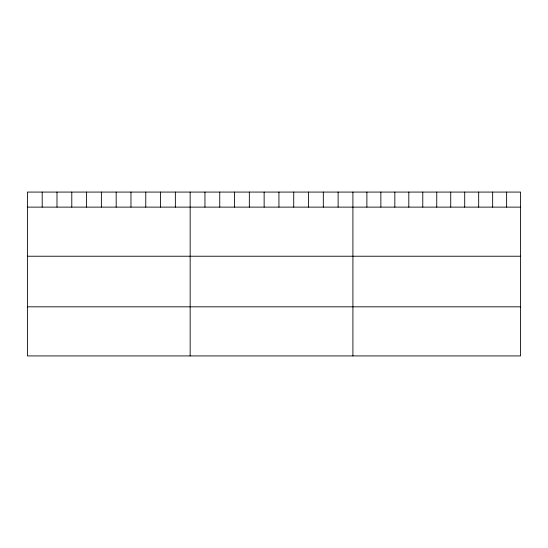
<?xml version="1.0" encoding="UTF-8"?>
<svg xmlns="http://www.w3.org/2000/svg" width="548" height="548" viewBox="0 0 548 548"><rect width="100%" height="100%" fill="white"/><g stroke="black" fill="none" stroke-linecap="round" stroke-linejoin="round"><path stroke-width="0.82" d="M520.6 207.123L520.6 355.926L27.4 355.926L27.4 192.074L520.6 192.074L520.6 207.123L27.4 207.123M27.4 256.231L520.6 256.231M27.4 306.825L520.6 306.825M506.626 192.074L506.626 207.123M492.652 192.074L492.652 207.123M478.678 192.074L478.678 207.123M464.704 192.074L464.704 207.123M450.73 192.074L450.73 207.123M436.756 192.074L436.756 207.123M422.782 192.074L422.782 207.123M408.808 192.074L408.808 207.123M394.834 192.074L394.834 207.123M380.86 192.074L380.86 207.123M366.886 192.074L366.886 207.123M352.912 192.074L352.912 355.926M338.116 192.074L338.116 207.123M323.32 192.074L323.32 207.123M308.524 192.074L308.524 207.123M293.728 192.074L293.728 207.123M278.932 192.074L278.932 207.123M264.136 192.074L264.136 207.123M249.34 192.074L249.34 207.123M234.544 192.074L234.544 207.123M219.748 192.074L219.748 207.123M204.952 192.074L204.952 207.123M190.156 192.074L190.156 355.926M175.36 192.074L175.36 207.123M160.564 192.074L160.564 207.123M145.768 192.074L145.768 207.123M130.972 192.074L130.972 207.123M116.176 192.074L116.176 207.123M101.38 192.074L101.38 207.123M86.584 192.074L86.584 207.123M71.788 192.074L71.788 207.123M56.992 192.074L56.992 207.123M42.196 192.074L42.196 207.123"/></g></svg>
